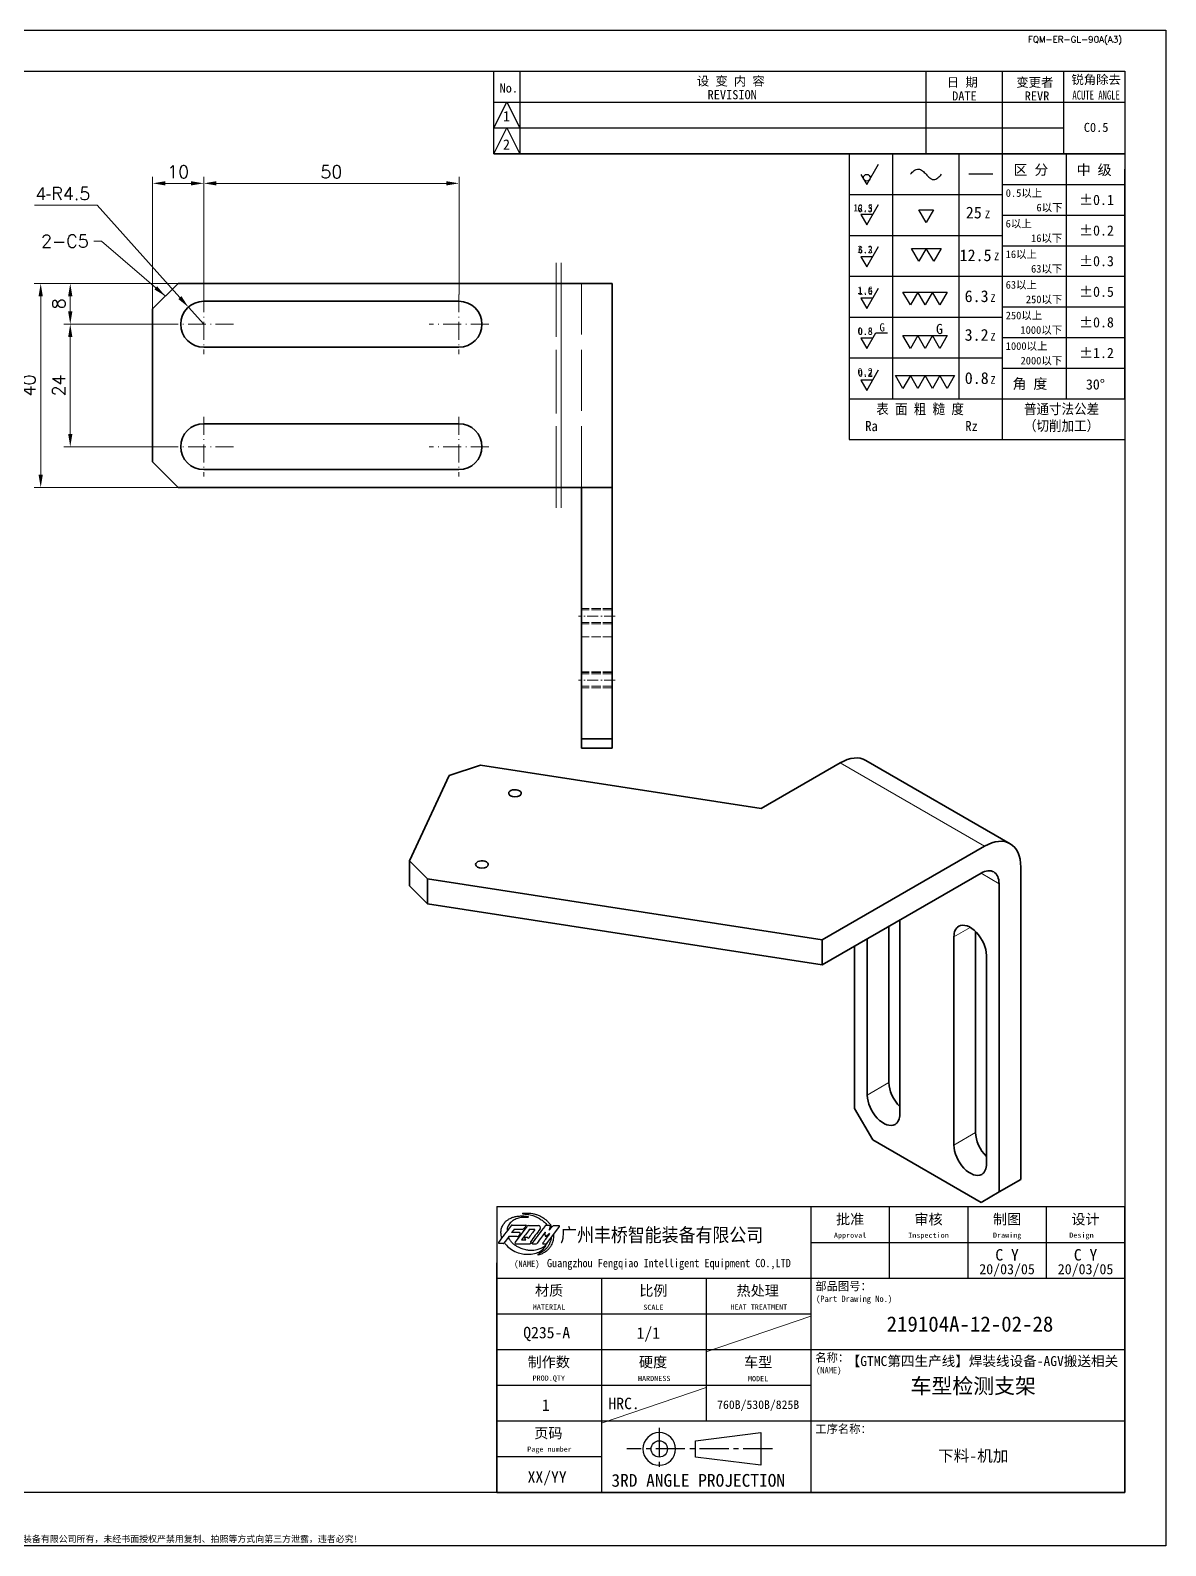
# Model space of a CAD drawing. Header units: millimetres. Extents: x -168473 to -148463, y 295526 to 306160.
# Drawn here: x -164104 to -163881.7, y 302246.9 to 302543.9 of the extents above; entities that cross this region are included whole.
import ezdxf
from ezdxf.enums import TextEntityAlignment as Align

# ---------------------------------------------------------------- set-up
doc = ezdxf.new("R2010")
doc.units = ezdxf.units.MM
for name, pattern in [('CENTER2', [28.575, 19.05, -3.175, 3.175, -3.175]), ('DASHDOT', [18.5, 12, -3, 0.5, -3]), ('DASHED', [15, 12, -3]), ('DASHED2', [9.525, 6.35, -3.175])]:
    doc.linetypes.add(name, pattern=pattern)
for name, color, linetype, lineweight in [('A3', 3, 'Continuous', 20), ('中心线', 2, 'CENTER2', 13), ('尺寸线', 3, 'Continuous', 13), ('文字', 1, 'Continuous', 13), ('细实线', 4, 'Continuous', 25), ('虚线', 2, 'DASHED2', 25)]:
    doc.layers.add(name, color=color, linetype=linetype, lineweight=lineweight)
doc.layers.add('MARK', color=7, linetype='Continuous')
doc.styles.add('CH-1', font='')
doc.styles.add('MX_NOTE_STANDARD', font='txt.shx', dxfattribs={"bigfont": 'extfont.shx'})
doc.styles.get("Standard").update_dxf_attribs({"font": 'txt', "bigfont": 'gbcbig.shx'})
doc.styles.get('CH-1').set_extended_font_data('SimSun')
doc.dimstyles.new('副本01', dxfattribs={"dimtxt": 2.5, "dimasz": 2.5, "dimexe": 1.25, "dimexo": 0, "dimgap": 1, "dimtad": 1, "dimdsep": 46, "dimtxsty": 'Standard', "dimcen": 1, "dimclrd": 3, "dimclre": 3, "dimclrt": 1, "dimadec": 1, "dimazin": 2, "dimtfac": 1, "dimtmove": 0, "dimatfit": 3, "dimfxl": 0, "dimtolj": 1, "dimlwd": -1, "dimlwe": -1, "dimarcsym": 0})
doc.dimstyles.new('副本01$4', dxfattribs={"dimtxt": 2.5, "dimasz": 2.5, "dimexe": 1.25, "dimexo": 0, "dimgap": 1, "dimtad": 1, "dimtih": 1, "dimtoh": 1, "dimdsep": 46, "dimtxsty": 'Standard', "dimcen": 1, "dimclrd": 3, "dimclre": 3, "dimclrt": 1, "dimadec": 1, "dimazin": 2, "dimtfac": 1, "dimtmove": 0, "dimatfit": 3, "dimfxl": 0, "dimtolj": 1, "dimlwd": -1, "dimlwe": -1, "dimarcsym": 0})

# ---------------------------------------------------------------- blocks, each defined once
blk = doc.blocks.new('A$C2CD672AE')
for p, q in [((-218.5, -289), (-218.5, 8)), ((-218.5, 8), (201.5, 8)), ((201.5, 8), (201.5, -289)), ((-193.5, 0), (193.5, 0)), ((-193.5, -278.55), (-193.5, 0)), ((69.95, -16.21), (69.95, 0)), ((69.95, 0), (181.5, 0)), ((69.95, 0), (181.5, 0)), ((69.95, 0), (181.5, 0)), ((69.95, 0), (181.5, 0)), ((75.02, 0), (75.02, -16.21)), ((154.5, 0), (154.5, -16.21)), ((154.5, 0), (154.5, -16.21)), ((154.5, 0), (154.5, -16.21)), ((154.5, 0), (154.5, -16.21)), ((154.5, 0), (154.5, -16.21)), ((169.5, 0), (169.5, -16.21)), ((169.5, 0), (169.5, -16.21)), ((169.5, 0), (169.5, -16.21)), ((169.5, 0), (169.5, -16.21)), ((169.5, 0), (169.5, -16.21)), ((181.5, 0), (181.5, -16.21)), ((181.5, 0), (181.5, -16.21)), ((181.5, 0), (181.5, -16.21)), ((181.5, 0), (181.5, -16.21)), ((181.5, 0), (181.5, -16.21)), ((193.5, 0), (193.5, -278.55)), ((69.95, -11.14), (72.49, -6.07)), ((69.95, -6.07), (181.5, -6.07)), ((69.95, -6.07), (181.5, -6.07)), ((69.95, -6.07), (181.5, -6.07)), ((69.95, -6.07), (181.5, -6.07)), ((72.49, -6.07), (75.02, -11.14)), ((181.5, -6.07), (193.5, -6.07)), ((181.5, -6.07), (193.5, -6.07)), ((181.5, -6.07), (193.5, -6.07)), ((181.5, -6.07), (193.5, -6.07)), ((69.95, -16.21), (72.49, -11.14)), ((69.95, -11.14), (181.5, -11.14)), ((69.95, -11.14), (181.5, -11.14)), ((69.95, -11.14), (181.5, -11.14)), ((69.95, -11.14), (181.5, -11.14)), ((72.49, -11.14), (75.02, -16.21)), ((69.95, -16.21), (193.5, -16.21)), ((193.5, -16.21), (69.95, -16.21)), ((69.95, -16.21), (193.5, -16.21)), ((193.5, -278.55), (-193.5, -278.55)), ((201.5, -289), (-218.5, -289))]:
    blk.add_line(p, q)
at = {"style": 'CH-1'}
for s, height, p in [('No.', 1.775, (72.85, -3.33)), ('设 变 内 容', 1.775, (116.34, -1.91)), ('日 期', 1.775, (161.67, -2.16)), ('变更者', 1.775, (175.88, -2.16)), ('锐角除去', 1.775, (187.88, -1.63)), ('REVISION', 1.775, (116.61, -4.62)), ('DATE', 1.775, (162.09, -4.87)), ('REVR', 1.775, (176.3, -4.87)), ('1', 2.03, (72.4, -8.84)), ('C0.5', 1.775, (187.88, -11.03)), ('2', 2.03, (72.4, -14.39))]:
    blk.add_text(s, height=height, dxfattribs=at).set_placement(p, align=Align.MIDDLE)
at = {"style": 'CH-1', "width": 0.7}
blk.add_text('ACUTE ANGLE', height=1.7746, dxfattribs=at).set_placement((187.88, -4.69), align=Align.MIDDLE)
at = {"char_height": 1.25}
for s, insert, width, attachment_point in [('{\\Ftxt,@extfont2|c134;FQM-ER-GL-90A(A3)}', (183.75, 6), 39, 5), ('{\\fSimSun|b1|i0|c134|p2;此设计产权为广州丰桥智能装备有限公司所有，未经书面授权严禁用复制、拍照等方式向第三方泄露，违者必究!}', (0, -288.5), 387, 8)]:
    blk.add_mtext(s, dxfattribs=dict(at, insert=insert, width=width, attachment_point=attachment_point))
blk = doc.blocks.new('A$C32AF00EF')
for p, q in [((0, 0), (2.89, 5)), ((-1.44, 2.5), (0, 0))]:
    blk.add_line(p, q)
blk.add_circle((0, 1.67), 0.833)
blk = doc.blocks.new('A$C553B2148')
for p, q in [((1.44, 0), (-1.44, 0)), ((-1.44, 0), (0, -2.5)), ((0, -2.5), (2.89, 2.5))]:
    blk.add_line(p, q)
at = {"style": 'MX_NOTE_STANDARD'}
blk.add_attdef('12.5', text='', height=1.75, dxfattribs=at).set_placement((1.44, 0.28), align=Align.BOTTOM_RIGHT)
blk = doc.blocks.new('A$C1377093C')
for p, q in [((0, 0), (-1.44, 2.5)), ((-1.44, 2.5), (1.44, 2.5)), ((1.44, 2.5), (0, 0))]:
    blk.add_line(p, q)
blk = doc.blocks.new('A$C6D2D6B6B')
for p, q in [((0, 0), (-1.44, 2.5)), ((-1.44, 2.5), (1.44, 2.5)), ((1.44, 2.5), (0, 0)), ((1.44, 2.5), (4.33, 2.5)), ((2.89, 0), (1.44, 2.5)), ((4.33, 2.5), (2.89, 0))]:
    blk.add_line(p, q)
blk = doc.blocks.new('A$C62DD302B')
for p, q in [((-2.89, 0), (-4.33, 2.5)), ((-4.33, 2.5), (-1.44, 2.5)), ((-1.44, 2.5), (-2.89, 0)), ((-1.44, 2.5), (1.44, 2.5)), ((0, 0), (-1.44, 2.5)), ((1.44, 2.5), (0, 0)), ((2.89, 0), (1.44, 2.5)), ((1.44, 2.5), (4.33, 2.5)), ((4.33, 2.5), (2.89, 0))]:
    blk.add_line(p, q)
blk = doc.blocks.new('A$C077E39D2')
for p, q in [((-4.33, -2.5), (-5.77, 0)), ((-5.77, 0), (-2.89, 0)), ((-2.89, 0), (-4.33, -2.5)), ((-2.89, 0), (0, 0)), ((-1.44, -2.5), (-2.89, 0)), ((0, 0), (-1.44, -2.5)), ((1.44, -2.5), (0, 0)), ((0, 0), (2.89, 0)), ((2.89, 0), (1.44, -2.5)), ((4.33, -2.5), (2.89, 0)), ((2.89, 0), (5.77, 0)), ((5.77, 0), (4.33, -2.5))]:
    blk.add_line(p, q)
blk = doc.blocks.new('A$C09D43E00')
for p, q in [((0, 0), (1.78, 3.08)), ((1.78, 3.08), (4.07, 3.08)), ((1.15, 2), (-1.15, 2)), ((-1.15, 2), (0, 0))]:
    blk.add_line(p, q)
at = {"style": 'MX_NOTE_STANDARD'}
blk.add_attdef('12.5', text='', height=1.4, dxfattribs=at).set_placement((1.15, 2.22), align=Align.BOTTOM_RIGHT)
at = {"layer": '细实线', "color": 0, "style": 'CH-1'}
blk.add_text('G', height=1.6, dxfattribs=at).set_placement((2.47, 3.33))
blk = doc.blocks.new('A$C339E5D7D')
for p, q in [((-2.89, 0), (-4.33, 2.5)), ((-4.33, 2.5), (-1.44, 2.5)), ((-1.44, 2.5), (-2.89, 0)), ((-1.44, 2.5), (1.44, 2.5)), ((0, 0), (-1.44, 2.5)), ((1.44, 2.5), (0, 0)), ((2.89, 0), (1.44, 2.5)), ((1.44, 2.5), (4.33, 2.5)), ((4.33, 2.5), (2.89, 0))]:
    blk.add_line(p, q)
at = {"layer": '细实线', "color": 0, "style": 'CH-1'}
blk.add_text('G', height=2, dxfattribs=at).set_placement((2.13, 2.81))
blk = doc.blocks.new('54')
for p, q in [((5360.79, 6053.19), (5468.79, 6053.19)), ((5468.79, 6047.19), (5468.79, 5957.19)), ((5468.79, 6047.19), (5468.79, 5957.19)), ((5468.79, 5957.19), (5468.79, 6047.19)), ((5468.79, 6047.19), (5468.79, 5957.19)), ((5468.79, 6047.19), (5468.79, 5957.19)), ((5468.79, 6047.19), (5468.79, 5957.19)), ((5468.79, 6047.19), (5468.79, 5957.19)), ((5468.79, 6047.19), (5468.79, 5957.19)), ((5468.79, 6047.19), (5468.79, 5957.19)), ((5468.79, 5957.19), (5468.79, 6047.19)), ((5468.79, 6047.19), (5468.79, 5957.19)), ((5468.79, 6047.19), (5468.79, 5957.19)), ((5468.79, 6047.19), (5468.79, 5957.19)), ((5468.79, 6047.19), (5468.79, 5957.19))]:
    blk.add_line(p, q)
at = {"layer": '细实线', "color": 0, "linetype": 'Continuous'}
for p, q in [((5360.79, 6053.19), (5360.79, 5941.19)), ((5377.79, 6053.19), (5377.79, 5957.19)), ((5403.79, 6053.19), (5403.79, 5957.19)), ((5420.79, 6053.19), (5420.79, 5941.19)), ((5445.79, 6053.19), (5445.79, 5957.19)), ((5468.79, 6053.19), (5468.79, 5941.19)), ((5468.79, 6047.19), (5468.79, 5957.19)), ((5468.79, 6047.19), (5468.79, 5957.19)), ((5468.79, 6047.19), (5468.79, 5957.19)), ((5407.7, 6045.29), (5417.04, 6045.29)), ((5420.79, 6041.19), (5468.79, 6041.19)), ((5360.79, 6037.19), (5420.79, 6037.19)), ((5420.79, 6029.19), (5468.79, 6029.19)), ((5360.79, 6021.19), (5420.79, 6021.19)), ((5420.79, 6017.19), (5468.79, 6017.19)), ((5360.79, 6005.19), (5420.79, 6005.19)), ((5420.79, 6005.19), (5468.79, 6005.19)), ((5360.79, 5989.19), (5420.79, 5989.19)), ((5420.79, 5993.19), (5468.79, 5993.19)), ((5420.79, 5981.19), (5468.79, 5981.19)), ((5360.79, 5973.19), (5420.79, 5973.19)), ((5420.79, 5969.19), (5468.79, 5969.19)), ((5360.79, 5957.19), (5468.79, 5957.19)), ((5360.79, 5957.19), (5468.79, 5957.19)), ((5360.79, 5941.19), (5468.79, 5941.19))]:
    blk.add_line(p, q, dxfattribs=at)
at = {"layer": '细实线', "color": 0, "linetype": 'Continuous', "start_tangent": (0.606347, 0.7952), "end_tangent": (0.584547, 0.81136)}
blk.add_spline([(5384.88, 6045.23), (5386.3, 6046.61), (5387.98, 6047.24), (5389.51, 6046.59), (5390.93, 6045.19), (5392.37, 6043.78), (5393.91, 6043.13), (5395.61, 6043.82), (5397.01, 6045.27)], degree=3, dxfattribs=at)
for name, p, xscale, yscale, zscale in [('A$C32AF00EF', (5367.73, 6041.13), 1.600000000000364, 1.600000000000364, 1.600000000000364), ('A$C1377093C', (5390.94, 6026.26), 2, 2, 2), ('A$C6D2D6B6B', (5388.15, 6011.08), 2, 2, 2), ('A$C62DD302B', (5390.57, 5993.94), 2, 2, 2), ('A$C077E39D2', (5390.57, 5966.26), 2, 2, 2)]:
    blk.add_blockref(name, p, dxfattribs=dict(xscale=xscale, yscale=yscale, zscale=zscale))
ref = blk.add_blockref('A$C553B2148', (5367.73, 6029.35), dxfattribs=dict(xscale=1.600000000000364, yscale=1.600000000000364, zscale=1.600000000000364))
ref.add_attrib('12.5', '12.5', dxfattribs={"height": 2.8, "style": 'CH-1'}).set_placement((5370.04, 6029.8), align=Align.BOTTOM_RIGHT)
ref = blk.add_blockref('A$C553B2148', (5367.73, 6012.86), dxfattribs=dict(xscale=1.600000000000364, yscale=1.600000000000364, zscale=1.600000000000364))
ref.add_attrib('12.5', '6.3', dxfattribs={"height": 2.8, "style": 'CH-1'}).set_placement((5370.04, 6013.31), align=Align.BOTTOM_RIGHT)
ref = blk.add_blockref('A$C553B2148', (5367.73, 5996.56), dxfattribs=dict(xscale=1.600000000000364, yscale=1.600000000000364, zscale=1.600000000000364))
ref.add_attrib('12.5', '1.6', dxfattribs={"height": 2.8, "style": 'CH-1'}).set_placement((5370.04, 5997.01), align=Align.BOTTOM_RIGHT)
at = {"lineweight": 35}
ref = blk.add_blockref('A$C09D43E00', (5367.73, 5976.92), dxfattribs=dict(at, xscale=2, yscale=2, zscale=2))
ref.add_attrib('12.5', '0.8', dxfattribs={"height": 2.8, "style": 'CH-1'}).set_placement((5370.04, 5981.37), align=Align.BOTTOM_RIGHT)
at = {"lineweight": 35, "xscale": 2, "yscale": 2, "zscale": 2}
blk.add_blockref('A$C339E5D7D', (5390.57, 5976.92), dxfattribs=at)
ref = blk.add_blockref('A$C553B2148', (5367.73, 5964.47), dxfattribs=dict(xscale=1.600000000000364, yscale=1.600000000000364, zscale=1.600000000000364))
ref.add_attrib('12.5', '0.2', dxfattribs={"height": 2.8, "style": 'CH-1'}).set_placement((5370.04, 5964.92), align=Align.BOTTOM_RIGHT)
at = {"style": 'CH-1', "width": 0.9}
for s, p in [('表 面 粗 糙 度', (5388.59, 5953.25)), ('普通寸法公差', (5444.02, 5953.25)), ('Ra              Rz', (5389.17, 5946.45)), ('（切削加工）', (5444.02, 5946.67))]:
    blk.add_text(s, height=4, dxfattribs=at).set_placement(p, align=Align.MIDDLE)
at = {"layer": '细实线', "color": 0, "style": 'CH-1'}
for s, height, p in [('区 分', 4, (5432.03, 6046.97)), ('中 级', 4, (5456.79, 6046.97)), ('0.5以上', 3, (5429.3, 6037.89)), ('6以下', 3, (5439.3, 6032.14)), ('6以上', 3, (5427.22, 6025.89)), ('16以下', 3, (5438.2, 6020.14)), ('16以上', 3, (5428.26, 6013.89)), ('63以下', 3, (5438.2, 6008.14)), ('63以上', 3, (5428.26, 6001.89)), ('250以下', 3, (5437.19, 5996.14)), ('250以上', 3, (5429.3, 5989.89)), ('1000以下', 3, (5436.08, 5984.14)), ('1000以上', 3, (5430.33, 5977.89)), ('2000以下', 3, (5436.13, 5972.14)), ('角 度', 4, (5431.63, 5963.15))]:
    blk.add_text(s, height=height, dxfattribs=at).set_placement(p, align=Align.MIDDLE)
for s, height, p in [('%%P0.1', 4, (5450.91, 6033.15)), ('6.3', 2.944, (5364.07, 6030.28)), ('25', 4.6, (5406.51, 6027.88)), ('Z', 3, (5414, 6027.96)), ('%%P0.2', 4, (5450.91, 6021.15)), ('3.2', 2.944, (5364.07, 6014.28)), ('12.5', 4.6, (5404.08, 6011.13)), ('Z', 3, (5417.58, 6011.47)), ('%%P0.3', 4, (5450.91, 6009.15)), ('1.6', 2.944, (5364.07, 5998.28)), ('6.3', 4.6, (5406.05, 5995.09)), ('%%P0.5', 4, (5450.91, 5997.15)), ('Z', 3, (5416.15, 5995.17)), ('%%P0.8', 4, (5450.91, 5985.15)), ('0.8', 2.944, (5364.07, 5982.28)), ('3.2', 4.6, (5406.05, 5979.93)), ('Z', 3, (5416.15, 5980.01)), ('%%P1.2', 4, (5450.91, 5973.15)), ('0.2', 2.944, (5364.07, 5966.28)), ('0.8', 4.6, (5406.1, 5963)), ('Z', 3, (5416.15, 5963.08)), ('30°', 4, (5453.55, 5960.81))]:
    blk.add_text(s, height=height, dxfattribs=at).set_placement(p)
blk = doc.blocks.new('A$C34C2392C')
at = {"linetype": 'CENTER2', "ltscale": 0.3}
for p, q in [((-5.53, 4.13), (-5.53, -4.13)), ((16.64, 0), (-11.88, 0))]:
    blk.add_line(p, q, dxfattribs=at)
for p, q in [((1.54, 1.6), (14.34, 3.2)), ((14.34, 3.2), (14.34, -3.2)), ((1.54, -1.6), (1.54, 1.6)), ((14.34, -3.2), (1.54, -1.6))]:
    blk.add_line(p, q)
for radius in [3.2, 1.6]:
    blk.add_arc((-5.53, 0), radius, 0, 359.9894)
blk = doc.blocks.new('A$C67844AE1')
for p, q in [((-492, 112), (0, 112)), ((-246, 112), (-246, -112)), ((-184.5, 112), (-184.5, 56)), ((-123, 112), (-123, 56)), ((-61.5, 112), (-61.5, 56)), ((0, -112), (0, 112)), ((-246, 84), (0, 84)), ((-492, 68), (-492, -112)), ((-492, 68), (-492, -112)), ((-492, -112), (-492, 68)), ((-492, 68), (-492, -112)), ((-492, 68), (-492, -112)), ((-492, 68), (-492, -112)), ((-492, 68), (-492, -112)), ((-492, 68), (-492, -112)), ((-492, 68), (-492, -112)), ((-492, -112), (-492, 68)), ((-492, 68), (-492, -112)), ((-492, 68), (-492, -112)), ((-492, 68), (-492, -112)), ((-492, 68), (-492, -112)), ((-492, 56), (0, 56)), ((-410, 56), (-410, -112)), ((-328, 56), (-328, -56)), ((-492, 28), (-246, 28)), ((-492, 0), (0, 0)), ((-492, -28), (-246, -28)), ((-492, -56), (0, -56)), ((-492, -84), (-410, -84)), ((-492, -112), (0, -112))]:
    blk.add_line(p, q)
at = {"color": 4, "ltscale": 0.5}
for p, q in [((-468.4, 96.5), (-477.7, 84.1)), ((-467.1, 97.2), (-459.4, 97.2)), ((-451, 97.2), (-453.6, 97.2)), ((-452.7, 83.1), (-442.9, 96.3)), ((-447.5, 97.2), (-443.3, 97.2)), ((-482.7, 88.4), (-486.5, 83.4)), ((-478.7, 93.9), (-480.4, 91.7)), ((-473.8, 90.8), (-475.1, 88.9)), ((-469.3, 85.8), (-472.6, 85.8)), ((-469.2, 85.9), (-470.1, 87.3)), ((-467.8, 87.8), (-469.9, 87.8)), ((-467.8, 87.8), (-467.4, 87.1)), ((-487, 83.1), (-490.1, 83.1)), ((-477, 82.8), (-466, 82.8)), ((-463.8, 82.8), (-461.4, 82.8))]:
    blk.add_line(p, q, dxfattribs=at)
for centre, radius, start, end in [((-480, 96.4), 1.09, 90, 143.2146), ((-469.2, 97.2), 0.219, 322.847, 90), ((-467.1, 95.6), 1.64, 90, 143.1791), ((-459.4, 95.6), 1.64, 323.504, 90), ((-453.6, 96.7), 0.547, 90, 142.7605), ((-443.3, 96.6), 0.547, 323.5154, 90), ((-490.1, 83.7), 0.547, 143.2146, 270), ((-487, 83.7), 0.547, 270, 322.7804), ((-482.3, 88.1), 0.547, 90, 142.7804), ((-480.4, 91.7), 0.0547, 142.9576, 270), ((-478.7, 93.9), 0.0547, 90, 142.9576), ((-477, 83.6), 0.821, 143.1791, 270), ((-472.6, 85.8), 0.0547, 143.2802, 270), ((-471.7, 94.5), 0.547, 270, 322.847), ((-469.3, 85.8), 0.0547, 270, 30.8735), ((-467.4, 87.1), 0.0547, 209.8404, 323.8117), ((-466.4, 94.1), 0.0547, 90, 143.2802), ((-463.8, 83.4), 0.547, 142.7605, 270), ((-462.2, 94.1), 0.0547, 323.8117, 90), ((-455.8, 83.1), 0.274, 143.387, 270), ((-454.1, 91.8), 0.137, 354.5829, 143.4402), ((-450.5, 90.9), 0.137, 323.3038, 127.2693), ((-461.4, 83.6), 0.821, 270, 323.3415), ((-453.1, 83.4), 0.547, 270, 323.5154)]:
    blk.add_arc(centre, radius, start, end, dxfattribs=at)
at = {"color": 3, "ltscale": 0.5}
for points, knots in [([(-471.9, 106.8), (-471.9, 106.8), (-471.9, 106.9), (-471.1, 106.9), (-470.1, 107), (-468.3, 106.9), (-466.3, 106.9), (-463.9, 106.7), (-461.4, 105.9), (-458.9, 105.1), (-456.8, 104), (-455, 102.8), (-453.4, 101.6), (-451.6, 99.9), (-450.3, 98.1), (-449.4, 96.7), (-449.1, 95.9), (-449, 95.7)], [0, 0, 0, 0, 0.013513, 0.041806, 0.340693, 0.661167, 1.001786, 1.450195, 1.93793, 2.441413, 2.919246, 3.201062, 3.624217, 4.053268, 4.510623, 4.853859, 4.962074, 4.962074, 4.962074, 4.962074]), ([(-488, 87.4), (-488.3, 88.2), (-488.6, 89.5), (-488.8, 91.4), (-488.7, 93), (-488.5, 94.5), (-488, 95.9), (-487.3, 97.3), (-486.5, 98.5), (-485.6, 99.9), (-484.1, 101.2), (-482.1, 102.5), (-479.6, 103.7), (-476.6, 104.5), (-473.5, 104.7), (-470.8, 104.7), (-469, 104.5), (-468.1, 104.3), (-467.6, 104.2), (-467.4, 104.1), (-467.4, 103.8), (-467.5, 103.6), (-467.7, 103.6), (-467.8, 103.6)], [0.033361, 0.033361, 0.033361, 0.033361, 0.471833, 0.793856, 1.06763, 1.327784, 1.632518, 1.904259, 2.171672, 2.434164, 2.811787, 3.221221, 3.771763, 4.287691, 4.918993, 5.487196, 5.736969, 5.935719, 6.004988, 6.011363, 6.068145, 6.111246, 6.151841, 6.151841, 6.151841, 6.151841]), ([(-467.8, 103.6), (-468.7, 103.6), (-471.1, 103.6), (-474.8, 103.2), (-478.3, 101.8), (-481.1, 99.8), (-483, 97.3), (-484, 94.8), (-484, 93.4), (-483.9, 92.9)], [0, 0, 0, 0, 0.511401, 1.333961, 2.006207, 2.544799, 3.201133, 3.690752, 3.982461, 3.982461, 3.982461, 3.982461]), ([(-486.1, 83.9), (-485.6, 83.2), (-484.1, 81), (-480.4, 78), (-475.7, 75.7), (-470.4, 74.5), (-465.2, 74.6), (-460.4, 75.6), (-456.8, 77.7), (-454.7, 79.8), (-453.7, 81.1), (-453.4, 81.9), (-453.8, 82), (-453.8, 81.9), (-453.9, 81.8)], [0.008574, 0.008574, 0.008574, 0.008574, 0.511088, 1.461558, 2.551285, 3.372869, 4.408758, 5.360341, 6.07413, 6.646139, 6.965728, 7.014048, 7.055407, 7.097199, 7.097199, 7.097199, 7.097199]), ([(-453.9, 81.8), (-454.2, 81.5), (-455.1, 80.3), (-457.5, 79.1), (-460.3, 78.2), (-463.1, 77.6), (-465.7, 77.6), (-468.2, 77.7), (-470.3, 78.3), (-472.4, 78.9), (-474.6, 79.8), (-476.8, 81.1), (-479, 82.6), (-480.7, 84.6), (-482.1, 86.3), (-482.8, 87.5), (-483, 88)], [0, 0, 0, 0, 0.227272, 0.804496, 1.430419, 1.862632, 2.367125, 2.88024, 3.204387, 3.579335, 4.036384, 4.516387, 4.985288, 5.507707, 5.907232, 6.223175, 6.223175, 6.223175, 6.223175]), ([(-449.4, 87.5), (-449.5, 86.9), (-449.6, 86.1), (-449.9, 84.8), (-450.4, 83.8), (-450.8, 82.6), (-451.5, 81.6), (-452.2, 80.2), (-453.2, 79.2), (-454.3, 78), (-455.6, 77.1), (-457, 76.1), (-458.4, 75.4), (-459.2, 74.9), (-459.9, 74.7), (-459.9, 74.2), (-459.7, 74.2), (-459.5, 74.2)], [0.004933, 0.004933, 0.004933, 0.004933, 0.333622, 0.498315, 0.724349, 0.934741, 1.17012, 1.401267, 1.780901, 1.94954, 2.292483, 2.648069, 2.865789, 3.139575, 3.199954, 3.253921, 3.331828, 3.331828, 3.331828, 3.331828]), ([(-459.5, 74.2), (-459.1, 74.3), (-457.8, 74.6), (-455.9, 75.5), (-453.8, 76.8), (-452, 78), (-450.5, 79.8), (-449.2, 81.6), (-448.2, 83.9), (-447.3, 86.8), (-447.3, 89.1), (-447.3, 90.4)], [0, 0, 0, 0, 0.196818, 0.752706, 1.133972, 1.558354, 1.94217, 2.414014, 2.774875, 3.316286, 4.02771, 4.02771, 4.02771, 4.02771])]:
    blk.add_open_spline(points, degree=3, knots=knots, dxfattribs=at)
at = {"color": 4, "ltscale": 0.5}
for points, knots in [([(-480.8, 97), (-480.9, 96.9), (-481, 96.8), (-481.1, 96.7), (-484.3, 92.4), (-487.4, 88.2), (-490.6, 84)], [-0.084236, -0.084236, -0.084236, -0.084236, 0, 0, 0, 2.885251, 2.885251, 2.885251, 2.885251]), ([(-480, 97.5), (-479.8, 97.5), (-479.7, 97.5), (-479.5, 97.5), (-479.5, 97.5), (-479.5, 97.5), (-479.5, 97.5), (-476.4, 97.5), (-473.2, 97.5), (-470.1, 97.5), (-470.1, 97.5), (-470.1, 97.5), (-470.1, 97.5), (-469.8, 97.5), (-469.5, 97.5), (-469.2, 97.5)], [-0.077734, -0.077734, -0.077734, -0.077734, 0, 0, 0, 0, 0, 0, 1.729211, 1.729211, 1.729211, 1.729211, 1.729211, 1.729211, 1.885805, 1.885805, 1.885805, 1.885805]), ([(-469, 97.1), (-469.2, 96.9), (-469.4, 96.7), (-469.5, 96.5), (-469.5, 96.5), (-469.5, 96.5), (-469.5, 96.5), (-470, 95.8), (-470.6, 95.1), (-471.1, 94.4), (-471.1, 94.4), (-471.1, 94.4), (-471.1, 94.4), (-471.2, 94.3), (-471.2, 94.3), (-471.3, 94.2)], [-0.1423966, -0.1423966, -0.1423966, -0.1423966, 0, 0, 0, 0, 0, 0, 0.4822707, 0.4822707, 0.4822707, 0.4822707, 0.4822707, 0.4822707, 0.529029, 0.529029, 0.529029, 0.529029]), ([(-454.1, 97), (-454.2, 96.8), (-454.4, 96.6), (-454.5, 96.4), (-457.7, 92.2), (-460.8, 88.1), (-464, 84), (-464, 83.9), (-464.1, 83.8), (-464.2, 83.7)], [-0.140102, -0.140102, -0.140102, -0.140102, 0, 0, 0, 2.844058, 2.844058, 2.844058, 2.913465, 2.913465, 2.913465, 2.913465]), ([(-451, 97.2), (-451, 97.2), (-450.8, 97.2), (-450.4, 97), (-450.2, 96.5), (-450.3, 95.9), (-450.5, 95.2), (-450.8, 94.5), (-451, 94), (-451.1, 93.7), (-451.1, 93.6), (-451, 93.6), (-450.8, 93.6), (-450.5, 94), (-450, 94.6), (-449.2, 95.5), (-448.6, 96.3), (-448, 96.8), (-447.7, 97.1), (-447.5, 97.2)], [0, 0, 0, 0, 0.047379, 0.11361, 0.198731, 0.32589, 0.467244, 0.599055, 0.733672, 0.758899, 0.77069, 0.790267, 0.820293, 0.867992, 1.054564, 1.278066, 1.476304, 1.62487, 1.711224, 1.711224, 1.711224, 1.711224]), ([(-471.7, 94), (-471.7, 94), (-471.7, 94), (-471.8, 94), (-471.8, 94), (-471.8, 94), (-471.8, 94), (-474.1, 94), (-476.4, 94), (-478.7, 94)], [-0.012966, -0.012966, -0.012966, -0.012966, 0, 0, 0, 0, 0, 0, 1.257183, 1.257183, 1.257183, 1.257183]), ([(-469.9, 87.8), (-470, 87.8), (-470, 87.8), (-470.1, 87.7), (-470.2, 87.7), (-470.2, 87.6), (-470.2, 87.5), (-470.1, 87.4), (-470.1, 87.3), (-470.1, 87.3)], [0, 0, 0, 0, 0.0189462, 0.0330559, 0.0436533, 0.0575788, 0.0766083, 0.0956988, 0.1082528, 0.1082528, 0.1082528, 0.1082528]), ([(-456, 83.3), (-455.9, 83.5), (-455.7, 83.7), (-455.6, 83.9), (-455.6, 83.9), (-455.6, 83.9), (-455.6, 83.9), (-453.8, 86.2), (-452.1, 88.5), (-450.4, 90.9)], [-0.132838, -0.132838, -0.132838, -0.132838, 0, 0, 0, 0, 0, 0, 1.591518, 1.591518, 1.591518, 1.591518])]:
    blk.add_open_spline(points, degree=3, knots=knots, dxfattribs=at)
at = {"color": 3, "ltscale": 0.5}
blk.add_spline([(-471.9, 106.8), (-471.8, 106.5), (-471.3, 106.3), (-470, 106.2), (-468.7, 106), (-466.8, 105.7), (-464.7, 105.2), (-462.9, 104.7), (-461.1, 104), (-459.4, 103.1), (-457.9, 102.2), (-455.3, 100.3), (-454.1, 99.3), (-453.6, 98.7), (-452.3, 97.2)], degree=3, dxfattribs=at)
at = {"color": 4, "ltscale": 0.5}
for points in [[(-476, 88.6), (-478.1, 88.6), (-480.2, 88.6), (-482.3, 88.6)], [(-474.4, 91.6), (-476.4, 91.6), (-478.4, 91.6), (-480.4, 91.6)], [(-466.4, 94.2), (-468.5, 91.4), (-470.5, 88.6), (-472.6, 85.9)], [(-462.2, 94.1), (-463.9, 91.8), (-465.6, 89.4), (-467.3, 87.1)], [(-466.4, 94.2), (-465, 94.2), (-463.6, 94.2), (-462.2, 94.2)], [(-458.1, 94.6), (-460.6, 91.2), (-463.1, 87.8), (-465.6, 84.4)], [(-454.2, 91.9), (-456, 89.4), (-457.9, 86.9), (-460.7, 83.1)], [(-454.1, 89.6), (-454.1, 90.3), (-454, 91.1), (-453.9, 91.8)], [(-453.1, 89.1), (-452.3, 89.7), (-451.4, 90.4), (-450.6, 91.1)], [(-455.8, 82.9), (-454.9, 82.9), (-454, 82.9), (-453.1, 82.9)]]:
    blk.add_open_spline(points, degree=3, dxfattribs=at)
for points in [[(-476, 88.6), (-475.6, 88.6), (-475.4, 88.7), (-475.3, 88.7), (-475.1, 88.9)], [(-473.8, 90.8), (-473.7, 91), (-473.7, 91.2), (-473.8, 91.4), (-474, 91.5), (-474.2, 91.6), (-474.4, 91.6)], [(-465.6, 84.4), (-465.6, 84.3), (-465.6, 84.2), (-465.5, 84), (-465.4, 83.8), (-465.2, 83.4), (-465.1, 83.3), (-465.1, 83.1), (-465.4, 83), (-465.7, 82.9), (-466, 82.8)], [(-454.1, 89.6), (-454.2, 89.2), (-454.1, 89), (-454, 88.8), (-453.8, 88.8), (-453.6, 88.8), (-453.4, 88.9), (-453.1, 89.1)]]:
    blk.add_spline(points, degree=3, dxfattribs=at)
at = {"layer": '细实线', "color": 0, "linetype": 'Continuous'}
for p, q in [((-492, 112), (-492, 56)), ((-492, 68), (-492, -112)), ((-492, 68), (-492, -112)), ((-492, 68), (-492, -112))]:
    blk.add_line(p, q, dxfattribs=at)
at = {"lineweight": 35, "xscale": 4, "yscale": 4, "zscale": 4}
blk.add_blockref('A$C34C2392C', (-342.6, -78), dxfattribs=at)
at = {"style": 'CH-1'}
for s, height, p in [('批准', 8.11, (-215.2, 102.3)), ('审核', 8.11, (-153.8, 102.3)), ('制图', 8.11, (-92.2, 102.3)), ('设计', 8.11, (-30.8, 102.3)), ('Approval', 4.06, (-215.2, 89.1)), ('Inspection', 4.06, (-153.8, 89.1)), ('Drawing', 4.06, (-92.2, 89.1)), ('Design  ', 4.06, (-30.8, 89.1)), ('比例', 8.11, (-369.3, 46.3)), ('MATERIAL', 4.06, (-451.1, 33.3)), ('SCALE', 4.06, (-369.3, 33.1)), ('制作数', 8.11, (-451.3, -9.7)), ('车型', 8.11, (-287.3, -9.7)), ('PROD.QTY', 4.06, (-451.3, -22.9)), ('MODEL', 4.06, (-287.3, -22.9)), ('3RD ANGLE PROJECTION', 10, (-334.2, -102.6))]:
    blk.add_text(s, height=height, dxfattribs=at).set_placement(p, align=Align.MIDDLE)
at = {"lineweight": 35, "style": 'CH-1'}
for s, height, p in [('(NAME)', 4.87, (-478.4, 64.7)), ('部品图号：', 6.49, (-242.5, 46.4)), ('(Part Drawing No.)', 4.868, (-241.9, 37.3)), ('名称：', 6.49, (-242.5, -9.6)), ('(NAME)', 4.87, (-241.9, -18.7)), ('工序名称：', 6.49, (-242.5, -65.6))]:
    blk.add_text(s, height=height, dxfattribs=at).set_placement(p)
at = {"style": 'CH-1'}
blk.add_text('材质', height=8.11, dxfattribs=at).set_placement((-462.1, 42.2))
at = {"lineweight": 35, "style": 'CH-1'}
for s, height, p in [('热处理', 8.11, (-287.6, 46.3)), ('HEAT TREATMENT', 4.055, (-286.7, 33.3)), ('硬度', 8.11, (-369.6, -9.7)), ('HARDNESS', 4.06, (-368.7, -22.7)), ('HRC.', 9, (-392.3, -42.3, -1000.3)), ('页码', 8.11, (-451.6, -65.7)), ('Page number', 4.055, (-450.7, -78.7))]:
    blk.add_text(s, height=height, dxfattribs=at).set_placement(p, align=Align.MIDDLE)
at = {"layer": 'MARK', "style": 'CH-1', "width": 0.9}
blk.add_text('广州丰桥智能装备有限公司', height=10.8, dxfattribs=at).set_placement((-442.4, 84.4))
at = {"layer": 'MARK', "insert": (-452.7, 71), "char_height": 6.5, "width": 556.951, "attachment_point": 1, "style": 'CH-1'}
blk.add_mtext('{\\W0.9;Guangzhou Fengqiao Intelligent Equipment CO.,LTD}', dxfattribs=at)
blk = doc.blocks.new('1：1横')
blk.add_blockref('A$C2CD672AE', (-8412.44, 515.87))
for name, p, xscale, yscale, zscale in [('54', (-10953.34, -2526.94), 0.5, 0.5, 0.5), ('A$C67844AE1', (-8218.94, 265.32), 0.25, 0.25, 0.25)]:
    blk.add_blockref(name, p, dxfattribs=dict(xscale=xscale, yscale=yscale, zscale=zscale))
blk = doc.blocks.new('车型')
at = {"layer": '文字', "color": 1, "linetype": 'Continuous', "style": 'CH-1'}
blk.add_text('760B/530B/825B', height=1.6875, dxfattribs=at).set_placement((-10.31, 3.5, -250.08), align=Align.MIDDLE)
blk = doc.blocks.new('工序名称')
at = {"layer": '文字', "color": 1, "linetype": 'Continuous', "style": 'CH-1'}
blk.add_text('下料-机加', height=2.25, dxfattribs=at).set_placement((-29.69, -6.35, -250.08), align=Align.MIDDLE)
blk = doc.blocks.new('设计人员')
at = {"layer": '文字', "color": 1, "linetype": 'Continuous', "style": 'CH-1'}
blk.add_text('C Y', height=2.25, dxfattribs=at).set_placement((-7.69, -1.99), align=Align.MIDDLE)
blk = doc.blocks.new('出图人员')
at = {"layer": '文字', "color": 1, "linetype": 'Continuous', "style": 'CH-1'}
blk.add_text('C Y', height=2.25, dxfattribs=at).set_placement((-7.69, -1.99), align=Align.MIDDLE)
blk = doc.blocks.new('出图日期')
at = {"layer": '文字', "color": 1, "linetype": 'Continuous', "style": 'CH-1'}
blk.add_text('20/03/05', height=2, dxfattribs=at).set_placement((-7.69, 2.04), align=Align.MIDDLE)
blk = doc.blocks.new('设计日期')
at = {"layer": '文字', "color": 1, "linetype": 'Continuous', "style": 'CH-1'}
blk.add_text('20/03/05', height=2, dxfattribs=at).set_placement((-7.69, 2.04), align=Align.MIDDLE)
blk = doc.blocks.new('*D7370')
at = {"layer": 'Defpoints', "color": 0}
for p in [(-164072, 302494.27), (-164102.01, 302454.27), (-164072, 302454.27)]:
    blk.add_point(p, dxfattribs=at)
at = {"layer": '尺寸线', "color": 3}
for p, q in [((-164072, 302494.27), (-164103.26, 302494.27)), ((-164102.01, 302491.77), (-164102.01, 302456.77)), ((-164072, 302454.27), (-164103.26, 302454.27))]:
    blk.add_line(p, q, dxfattribs=at)
for points in [[(-164102.42, 302491.77), (-164101.59, 302491.77), (-164102.01, 302494.27)], [(-164102.42, 302456.77), (-164101.59, 302456.77), (-164102.01, 302454.27)]]:
    blk.add_solid(points, dxfattribs=at)
at = {"layer": '尺寸线', "color": 1, "insert": (-164104.26, 302474.27), "char_height": 2.5, "attachment_point": 5, "rotation": 90}
blk.add_mtext('\\A1;40', dxfattribs=at)
blk = doc.blocks.new('*D7371')
at = {"layer": 'Defpoints', "color": 0}
for p in [(-164075.93, 302486.27), (-164096.22, 302462.27), (-164075.93, 302462.27)]:
    blk.add_point(p, dxfattribs=at)
at = {"layer": '尺寸线', "color": 3}
for p, q in [((-164075.93, 302486.27), (-164097.47, 302486.27)), ((-164096.22, 302483.77), (-164096.22, 302464.77)), ((-164075.93, 302462.27), (-164097.47, 302462.27))]:
    blk.add_line(p, q, dxfattribs=at)
for points in [[(-164096.63, 302483.77), (-164095.8, 302483.77), (-164096.22, 302486.27)], [(-164096.63, 302464.77), (-164095.8, 302464.77), (-164096.22, 302462.27)]]:
    blk.add_solid(points, dxfattribs=at)
at = {"layer": '尺寸线', "color": 1, "insert": (-164098.47, 302474.27), "char_height": 2.5, "attachment_point": 5, "rotation": 90}
blk.add_mtext('\\A1;24', dxfattribs=at)
blk = doc.blocks.new('*D7372')
at = {"layer": 'Defpoints', "color": 0}
for p in [(-164096.22, 302494.27), (-164090.43, 302494.27), (-164090.43, 302486.27)]:
    blk.add_point(p, dxfattribs=at)
at = {"layer": '尺寸线', "color": 3}
for p, q in [((-164090.43, 302494.27), (-164097.47, 302494.27)), ((-164096.22, 302488.77), (-164096.22, 302491.77)), ((-164090.43, 302486.27), (-164097.47, 302486.27))]:
    blk.add_line(p, q, dxfattribs=at)
for points in [[(-164096.63, 302491.77), (-164095.8, 302491.77), (-164096.22, 302494.27)], [(-164096.63, 302488.77), (-164095.8, 302488.77), (-164096.22, 302486.27)]]:
    blk.add_solid(points, dxfattribs=at)
at = {"layer": '尺寸线', "color": 1, "insert": (-164098.47, 302490.27), "char_height": 2.5, "attachment_point": 5, "rotation": 90}
blk.add_mtext('\\A1;8', dxfattribs=at)
blk = doc.blocks.new('*D7373')
at = {"layer": 'Defpoints', "color": 0}
for p in [(-164020.08, 302513.88), (-164070.08, 302492.12), (-164020.08, 302492.12)]:
    blk.add_point(p, dxfattribs=at)
at = {"layer": '尺寸线', "color": 3}
for p, q in [((-164070.08, 302492.12), (-164070.08, 302515.13)), ((-164067.58, 302513.88), (-164022.58, 302513.88)), ((-164020.08, 302492.12), (-164020.08, 302515.13))]:
    blk.add_line(p, q, dxfattribs=at)
for points in [[(-164067.58, 302514.3), (-164067.58, 302513.47), (-164070.08, 302513.88)], [(-164022.58, 302514.3), (-164022.58, 302513.47), (-164020.08, 302513.88)]]:
    blk.add_solid(points, dxfattribs=at)
at = {"layer": '尺寸线', "color": 1, "insert": (-164045.08, 302516.13), "char_height": 2.5, "attachment_point": 5}
blk.add_mtext('\\A1;50', dxfattribs=at)
blk = doc.blocks.new('*D7374')
at = {"layer": 'Defpoints', "color": 0}
for p in [(-164080.08, 302513.88), (-164070.08, 302494.27), (-164080.08, 302489.27)]:
    blk.add_point(p, dxfattribs=at)
at = {"layer": '尺寸线', "color": 3}
for p, q in [((-164080.08, 302489.27), (-164080.08, 302515.13)), ((-164072.58, 302513.88), (-164077.58, 302513.88)), ((-164070.08, 302494.27), (-164070.08, 302515.13))]:
    blk.add_line(p, q, dxfattribs=at)
for points in [[(-164077.58, 302514.3), (-164077.58, 302513.47), (-164080.08, 302513.88)], [(-164072.58, 302514.3), (-164072.58, 302513.47), (-164070.08, 302513.88)]]:
    blk.add_solid(points, dxfattribs=at)
at = {"layer": '尺寸线', "color": 1, "insert": (-164075.08, 302516.13), "char_height": 2.5, "attachment_point": 5}
blk.add_mtext('\\A1;10', dxfattribs=at)
blk = doc.blocks.new('*D7375')
at = {"layer": 'Defpoints', "color": 0}
for p in [(-164073.08, 302489.63), (-164070.08, 302486.27)]:
    blk.add_point(p, dxfattribs=at)
at = {"layer": '尺寸线', "color": 3}
for p, q in [((-164103.21, 302509.62), (-164090.96, 302509.62)), ((-164090.96, 302509.62), (-164074.75, 302491.49)), ((-164070.08, 302486.27), (-164073.08, 302489.63))]:
    blk.add_line(p, q, dxfattribs=at)
blk.add_solid([(-164074.44, 302491.77), (-164075.06, 302491.21), (-164073.08, 302489.63)], dxfattribs=at)
at = {"layer": '尺寸线', "color": 1, "insert": (-164097.59, 302511.87), "char_height": 2.5, "attachment_point": 5}
blk.add_mtext('\\A1;{\\Fg13f12d,@extfont2|c134;4-}R4.5', dxfattribs=at)
blk = doc.blocks.new('A$C26A13925')
at = {"color": 7, "lineweight": 35}
for p, q in [((-82.12, 49.37), (-88.25, 47.33)), ((-27.16, 40.86), (-82.12, 49.37)), ((-11.67, 49.81), (-27.16, 40.86)), ((-6.67, 50.3), (21.62, 33.97)), ((-88.25, 47.33), (-96.01, 30.6)), ((16.62, 33.48), (-15.2, 15.11)), ((-92.48, 27.06), (-96.01, 30.6)), ((-96.01, 30.6), (-96.01, 25.7)), ((-15.2, 15.11), (-92.48, 27.06)), ((-92.48, 27.06), (-92.48, 22.16)), ((15.91, 28.17), (-15.2, 10.21)), ((23.69, 29.39), (23.69, -31.84)), ((-92.48, 22.16), (-96.01, 25.7)), ((19.45, -34.29), (19.45, 26.13)), ((-15.2, 10.21), (-92.48, 22.16)), ((0, 18.98), (0, -18.98)), ((-15.2, 15.11), (-15.2, 10.21)), ((-6.36, -15.31), (-6.36, 15.31)), ((-2.12, -12.86), (-2.12, 17.76)), ((10.61, -25.11), (10.61, 15.72)), ((14.85, -22.66), (14.85, 16.73)), ((-8.84, -17.96), (-8.84, 13.88)), ((16.97, 12.04), (16.97, -28.78)), ((-8.84, -17.96), (-5.3, -24.09)), ((-5.3, -24.09), (15.91, -36.33)), ((19.45, -34.29), (23.69, -31.84)), ((19.45, -34.29), (15.91, -36.33))]:
    blk.add_line(p, q, dxfattribs=at)
at = {"color": 7, "lineweight": 13}
for p, q in [((16.62, 33.48), (-11.67, 49.81)), ((15.91, 28.17), (19.45, 26.13)), ((13.79, 17.55), (10.61, 15.72)), ((-2.12, -12.86), (-6.36, -15.31)), ((14.85, -22.66), (10.61, -25.11))]:
    blk.add_line(p, q, dxfattribs=at)
at = {"color": 7, "lineweight": 35}
for centre, major_axis, start_param, end_param in [((-11.67, 41.64), (-5, -8.66), 3.141593, 3.926991), ((-75.37, 43.84), (1.23, 0), 0.785398, 3.141593), ((-75.37, 43.84), (1.23, 0), 3.141593, 6.283185), ((-75.37, 43.84), (1.23, 0), 0, 0.785398), ((16.62, 25.31), (-5, -8.66), 3.141593, 3.926991), ((16.62, 25.31), (-5, -8.66), 2.356194, 3.141593), ((-81.84, 29.9), (1.23, 0), 0.785398, 3.141593), ((-81.84, 29.9), (1.23, 0), 3.141593, 6.283185), ((-81.84, 29.9), (1.23, 0), 0, 0.785398), ((15.91, 24.09), (-2.5, -4.33), 3.141593, 3.926991), ((15.91, 24.09), (-2.5, -4.33), 2.356194, 3.141593), ((13.79, 13.88), (-2.25, 3.9), 3.926991, 6.283185), ((13.79, 13.88), (-2.25, 3.9), 6.283185, 7.068583), ((1.06, -14.7), (-2.25, 3.9), 0.785398, 2.016358), ((-3.18, -17.15), (-2.25, 3.9), 0.785398, 3.141593), ((-3.18, -17.15), (-2.25, 3.9), 3.141593, 3.926991), ((18.03, -24.49), (-2.25, 3.9), 0.785398, 2.016358), ((13.79, -26.94), (-2.25, 3.9), 0.785398, 3.141593), ((13.79, -26.94), (-2.25, 3.9), 3.141593, 3.926991)]:
    blk.add_ellipse(centre, major_axis=major_axis, ratio=0.57735, start_param=start_param, end_param=end_param, dxfattribs=at)

msp = doc.modelspace()

# ---------------------------------------------------------------- linework, layer by layer
at = {"color": 7, "lineweight": 35}
for p, q in [((-164075.082, 302494.274), (-164080.082, 302489.274)), ((-164000.082, 302494.274), (-164075.082, 302494.274)), ((-163990.082, 302494.274), (-164000.082, 302494.274)), ((-163990.082, 302494.274), (-163990.082, 302454.274)), ((-164080.082, 302459.274), (-164080.082, 302489.274)), ((-164020.082, 302490.774), (-164070.082, 302490.774)), ((-164070.082, 302481.774), (-164020.082, 302481.774)), ((-164020.082, 302466.774), (-164070.082, 302466.774)), ((-164075.082, 302454.274), (-164080.082, 302459.274)), ((-164070.082, 302457.774), (-164020.082, 302457.774)), ((-164000.082, 302454.274), (-164075.082, 302454.274)), ((-163990.082, 302454.274), (-164000.082, 302454.274)), ((-163996.082, 302454.274), (-163996.082, 302404.992)), ((-163990.082, 302454.274), (-163990.082, 302404.992)), ((-163990.082, 302404.992), (-163996.082, 302404.992)), ((-163996.082, 302404.992), (-163996.082, 302403.162)), ((-163990.082, 302403.162), (-163996.082, 302403.162)), ((-163990.082, 302404.992), (-163990.082, 302403.162))]:
    msp.add_line(p, q, dxfattribs=at)
at = {"color": 7, "lineweight": 13}
msp.add_line((-164000.082, 302454.274), (-164000.082, 302494.274), dxfattribs=at)
at = {"color": 7, "lineweight": 35}
for centre, start, end in [((-164070.082, 302486.274), 90, 270), ((-164020.082, 302486.274), 270, 90), ((-164070.082, 302462.274), 90, 270), ((-164020.082, 302462.274), 270, 90)]:
    msp.add_arc(centre, 4.5, start, end, dxfattribs=at)
at = {"layer": 'A3'}
msp.add_lwpolyline([(-164301.678, 302543.876), (-163881.678, 302543.876), (-163881.678, 302246.876), (-164301.678, 302246.876)], close=True, dxfattribs=at)
at = {"layer": '中心线', "color": 2, "linetype": 'DASHDOT', "lineweight": 13}
for p, q in [((-164001.082, 302450.274), (-164001.082, 302498.274)), ((-164000.082, 302450.274), (-164000.082, 302498.274))]:
    msp.add_line(p, q, dxfattribs=at)
at = {"layer": '中心线', "color": 2, "linetype": 'DASHDOT', "lineweight": 13, "ltscale": 0.2925}
for p, q in [((-164070.082, 302492.124), (-164070.082, 302480.424)), ((-164020.082, 302492.124), (-164020.082, 302480.424)), ((-164070.082, 302468.124), (-164070.082, 302456.424)), ((-164020.082, 302468.124), (-164020.082, 302456.424))]:
    msp.add_line(p, q, dxfattribs=at)
at = {"layer": '中心线', "color": 2, "linetype": 'DASHDOT', "lineweight": 13, "ltscale": 0.292499}
for p, q in [((-164064.232, 302486.274), (-164075.932, 302486.274)), ((-164014.232, 302486.274), (-164025.932, 302486.274)), ((-164064.232, 302462.274), (-164075.932, 302462.274)), ((-164014.232, 302462.274), (-164025.932, 302462.274))]:
    msp.add_line(p, q, dxfattribs=at)
at = {"layer": '中心线', "color": 2, "linetype": 'DASHDOT', "lineweight": 13, "ltscale": 0.180017}
for p, q in [((-163989.482, 302429.037), (-163996.682, 302429.037)), ((-163989.482, 302416.537), (-163996.682, 302416.537))]:
    msp.add_line(p, q, dxfattribs=at)
at = {"layer": '尺寸线'}
for p, q in [((-163971.678, 302284.876), (-163951.178, 302291.876)), ((-163992.178, 302270.876), (-163971.678, 302277.876))]:
    msp.add_line(p, q, dxfattribs=at)
at = {"layer": '虚线', "color": 1, "linetype": 'DASHED', "lineweight": 13}
for p, q in [((-164001.082, 302454.274), (-164001.082, 302494.274)), ((-163996.082, 302454.274), (-163996.082, 302494.274))]:
    msp.add_line(p, q, dxfattribs=at)
at = {"layer": '虚线', "color": 1, "linetype": 'DASHED', "lineweight": 13, "ltscale": 0.15}
for p, q in [((-163990.082, 302430.537), (-163996.082, 302430.537)), ((-163990.082, 302430.266), (-163996.082, 302430.266)), ((-163990.082, 302427.807), (-163996.082, 302427.807)), ((-163990.082, 302427.537), (-163996.082, 302427.537)), ((-163990.082, 302424.992), (-163996.082, 302424.992)), ((-163990.082, 302418.162), (-163996.082, 302418.162)), ((-163990.082, 302418.037), (-163996.082, 302418.037)), ((-163990.082, 302417.766), (-163996.082, 302417.766)), ((-163990.082, 302415.307), (-163996.082, 302415.307)), ((-163990.082, 302415.037), (-163996.082, 302415.037))]:
    msp.add_line(p, q, dxfattribs=at)

# ---------------------------------------------------------------- block references
at = {"color": 2}
msp.add_blockref('1：1横', (-155670.738, 302020.01), dxfattribs=at)
at = {"layer": '尺寸线', "color": 2, "lineweight": 80}
msp.add_blockref('A$C26A13925', (-163933.751, 302350.495), dxfattribs=at)
at = {"layer": '细实线'}
for name, p in [('出图人员', (-163905.053, 302305.876)), ('设计人员', (-163889.678, 302305.876)), ('出图日期', (-163905.053, 302298.876)), ('设计日期', (-163889.678, 302298.876)), ('车型', (-163951.178, 302270.876)), ('工序名称', (-163889.678, 302270.876))]:
    msp.add_blockref(name, p, dxfattribs=at)

# ---------------------------------------------------------------- texts
at = {"layer": '尺寸线', "color": 1, "insert": (-164092.607, 302501.304), "char_height": 2.5, "width": 500, "attachment_point": 9}
msp.add_mtext('\\A1;2-C5', dxfattribs=at)
at = {"layer": '文字', "color": 1, "linetype": 'Continuous', "style": 'CH-1'}
for s, height, p in [('Q235-A', 2.25, (-164002.903, 302288.379, -250.081)), ('1/1', 2.25, (-163983.007, 302288.379, -250.081)), ('219104A-12-02-28', 3, (-163920.008, 302290.294, -250.081)), ('【GTMC第四生产线】焊装线设备-AGV搬送相关', 1.95, (-163917.568, 302283.094, -162.552)), ('车型检测支架', 3, (-163919.37, 302278.264, -250.081)), ('1', 2.25, (-164003.094, 302274.423, -250.081)), ('XX/YY', 2.25, (-164002.821, 302260.167, -250.081))]:
    msp.add_text(s, height=height, dxfattribs=at).set_placement(p, align=Align.MIDDLE)

# ---------------------------------------------------------------- dimensions: what is measured, and where the dimension line sits
at = {"layer": '尺寸线'}
for base, p1, p2, picture, middle in [((-164080.082, 302513.883), (-164070.082, 302494.274), (-164080.082, 302489.274), '*D7374', (-164075.082, 302516.133)), ((-164020.082, 302513.883), (-164070.082, 302492.124), (-164020.082, 302492.124), '*D7373', (-164045.082, 302516.133))]:
    dim = msp.add_linear_dim(base=base, p1=p1, p2=p2, dimstyle='副本01', dxfattribs=at)
    dim.commit()
    dim.dimension.update_dxf_attribs({"geometry": picture, "text_midpoint": middle})
dim = msp.add_radius_dim(center=(-164070.082, 302486.274), mpoint=(-164073.082, 302489.629), text='{\\Fg13f12d,@extfont2|c134;4-}<>', dimstyle='副本01$4', dxfattribs=at)
dim.commit()
dim.dimension.update_dxf_attribs({"geometry": '*D7375', "text_midpoint": (-164097.588, 302509.623), "dimtype": 164})
for base, p1, p2, picture, middle in [((-164102.005, 302454.274), (-164071.999, 302494.274), (-164071.999, 302454.274), '*D7370', (-164104.255, 302474.274)), ((-164096.218, 302494.274), (-164090.431, 302486.274), (-164090.431, 302494.274), '*D7372', (-164098.468, 302490.274)), ((-164096.218, 302462.274), (-164075.932, 302486.274), (-164075.932, 302462.274), '*D7371', (-164098.468, 302474.274))]:
    dim = msp.add_linear_dim(base=base, p1=p1, p2=p2, angle=90, dimstyle='副本01', dxfattribs=at)
    dim.commit()
    dim.dimension.update_dxf_attribs({"geometry": picture, "text_midpoint": middle})

# ---------------------------------------------------------------- leaders
at = {"layer": '尺寸线', "annotation_type": 0, "has_hookline": 1, "hookline_direction": 1, "text_width": 9.167}
msp.add_leader([(-164077.582, 302491.774), (-164090.106, 302502.554), (-164091.607, 302502.554)], dimstyle='副本01', override={"dimgap": 1, "dimtad": 0}, dxfattribs=at)

doc.saveas('drawing.dxf')
